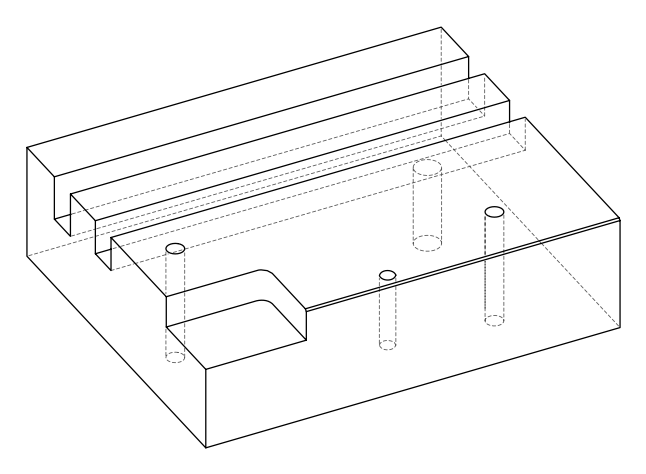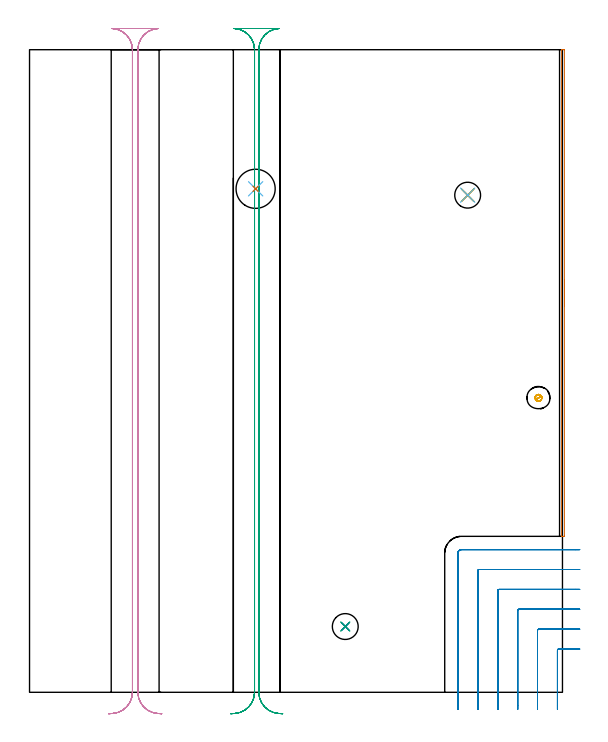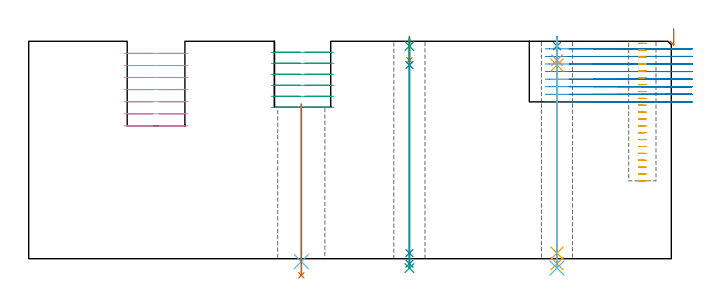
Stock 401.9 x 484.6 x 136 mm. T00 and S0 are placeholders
(PLAN: 15 operations, 12 tool changes, 52.3 min)
(1 AREA_MILL | FG_CHAMFER_SURFACE | UGT0205_001 | 3.09 min | 888 mm3)
(2 MILL_CORNER_NOTCH_RECTANGULAR | CORNER_NOTCH_RECTANGULAR | UGT0201_094 | Follow Part, ap 5, ae 75% | 14.5 min | 394505 mm3)
(3 MILL_RECTANGULAR_SLOT | SLOT_RECTANGULAR | UGT0201_004 | Follow Part, ap 8, ae 75% | 13.38 min | 704954 mm3)
(4 MILL_RECTANGULAR_SLOT_1 | SLOT_RECTANGULAR_1 | UGT0201_004 | Follow Part, ap 8, ae 75% | 15.62 min | 925147 mm3)
(5 MILL_BLIND_HOLE_FROM_SOLID_MATERIAL | STEP1POCKET | NXT0201_011 | Spiral | 2.22 min | 19987 mm3)
(6 INDEXABLE_INSERT_DRILL_THROUGH_HOLE_FROM_SOLID | STEP1HOLE | NXT0302_009 | 0.4 min | 26716 mm3)
(7 DRILL_TO_ENLARGE_THROUGH_HOLE | STEP1HOLE | UGT0301_394 | 0.44 min | 37855 mm3)
(8 SPOT_DRILL | STEP1HOLE_1 | NXT0321_9005460120000 | 0.05 min | 193 mm3)
(9 SPOT_DRILL_1 | STEP1HOLE_2 | NXT0321_9005460120000 | 0.05 min | 191 mm3)
(10 DRILL_BLIND_HOLE_INTO_CENTER | STEP1HOLE_1 | UGT0301_198 | 0.06 min | 365 mm3)
(11 GUN_DRILL_THROUGH_HOLE | STEP1HOLE_1 | UGT0307_003 | 0.65 min | 4911 mm3)
(12 SPADE_DRILL_TO_ENLARGE_THROUGH_HOLE | STEP1HOLE_1 | UGT0306_010 | 0.58 min | 35073 mm3)
(13 DRILL_BLIND_HOLE_INTO_CENTER_1 | STEP1HOLE_2 | UGT0301_198 | 0.06 min | 366 mm3)
(14 GUN_DRILL_THROUGH_HOLE_1 | STEP1HOLE_2 | UGT0307_003 | 0.65 min | 4806 mm3)
(15 SPADE_DRILL_TO_ENLARGE_THROUGH_HOLE_1 | STEP1HOLE_2 | UGT0306_010 | 0.58 min | 35197 mm3)
(TOOL UGT0205_001 | Chamfer Mill 20 x 3 x 45 deg. | D20 FL50 Z2)
(TOOL UGT0201_094 | End mill 20 mm | D20 FL38 Z4)
(TOOL UGT0201_004 | End Mill 32 mm | D32 FL53 Z6)
(TOOL NXT0201_011 | ENDMILL 12mm [2P460-1200-NA 1630] | D12 FL38 Z6)
(TOOL NXT0302_009 | Index. Insert Drill 19mm [880-D1900L25-05] | D19 PA176 FL95 Z2)
(TOOL UGT0301_394 | Twist Drill 29.5 mm | D29.5 PA118 FL165 Z2)
(TOOL NXT0321_9005460120000 | NC Spot Drill, 142deg, 12mm, Carbide, Uncoated | D12 PA142 FL30 Z2)
(TOOL UGT0301_198 | Twist Drill 7.9 mm | D7.9 PA118 FL73 Z2)
(TOOL UGT0307_003 | Gun Drill 7 mm | D7 PA130 FL24 Z1)
(TOOL UGT0306_010 | Spade Drill 19.5mm | D19.5 PA132 FL10 Z2)
(OP 1 AREA_MILL)
G17 G21 G94 G90
T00 M6
G54
G17 G0 G90 X403.4 Y311.1 S1061 M3
G43 Z146. H0
Z143.8
G94 G1 Y311.062 Z142.928 F250.
Y310.948 Z142.063
Y310.759 Z141.212
Y310.497 Z140.38
Y310.163 Z139.574
Y309.76 Z138.8
Y309.291 Z138.064
Y308.76 Z137.372
Y308.171 Z136.729
Y307.528 Z136.14
Y306.836 Z135.608
Y306.1 Z135.14
Y305.326 Z134.737
Y304.52 Z134.403
Y303.688 Z134.141
Y302.836 Z133.952
Y301.972 Z133.838
Y301.1 Z133.8
Y118.23
X403.399 Y117.904 Z133.801
X403.395 Y117.665 Z133.803
X403.391 Y117.606 Z133.805
X403.166 Y117.6 Z134.03
X402.655 Z134.541
X402.3 Z134.895
X401.392 Z135.808
X401.296 Z135.896
X401.24 Z135.951
X401.203 Y117.609 Z135.988
X401.2 Y117.783 Z136.
Y484.417
X401.203 Y484.59 Z135.988
X401.239 Y484.596 Z135.952
X401.295 Y484.599 Z135.896
X401.392 Y484.6 Z135.808
X401.59 Z135.609
X402.3 Z134.895
X402.655 Z134.541
X403.166 Y484.597 Z134.03
X403.391 Y484.594 Z133.805
X403.395 Y484.535 Z133.803
X403.4 Y484.296 Z133.8
Y301.1
Y300.228 Z133.838
Y299.363 Z133.952
Y298.512 Z134.141
Y297.68 Z134.403
Y296.874 Z134.737
Y296.1 Z135.14
Y295.364 Z135.608
Y294.672 Z136.14
Y294.029 Z136.729
Y293.44 Z137.372
Y292.908 Z138.064
Y292.44 Z138.8
Y292.037 Z139.574
Y291.703 Z140.38
Y291.441 Z141.212
Y291.252 Z142.063
Y291.138 Z142.928
Y291.1 Z143.8
G0 Z146.
M5
M2
(OP 2 MILL_CORNER_NOTCH_RECTANGULAR)
G17 G21 G94 G90
T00 M6
G54
G17 G0 G90 X414.9 Y32.6 S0 M3
G43 Z146. H0
Z131.262
G94 G1 X411.9 F250.
X399.093 F500.
G3 X398.1 Y31.607 R1.
G1 Y-10.
Y-13. F250.
G0 Z146.
X414.9 Y47.6
Z131.262
G1 X411.9
X384.094 F500.
G3 X383.1 Y46.606 R1.
G1 Y-10.
Y-13. F250.
G0 Z146.
X414.9 Y62.6
Z131.262
G1 X411.9
X369.094 F500.
G3 X368.1 Y61.606 R1.
G1 Y-10.
Y-13. F250.
G0 Z146.
X414.9 Y77.6
Z131.262
G1 X411.9
X354.094 F500.
G3 X353.1 Y76.606 R1.
G1 Y-10.
Y-13. F250.
G0 Z146.
X414.9 Y92.6
Z131.262
G1 X411.9
X339.095 F500.
G3 X338.1 Y91.605 R1.
G1 Y-10.
Y-13. F250.
G0 Z146.
X414.9 Y107.6
Z131.262
G1 X411.9
X325.7 F500.
G3 X323.1 Y105. R2.6
G1 Y-10.
Y-13. F250.
G0 Z146.
X414.9 Y32.6
Z126.525
G1 X411.9
X399.093 F500.
G3 X398.1 Y31.607 R1.
G1 Y-10.
Y-13. F250.
G0 Z146.
X414.9 Y47.6
Z126.525
G1 X411.9
X384.094 F500.
G3 X383.1 Y46.606 R1.
G1 Y-10.
Y-13. F250.
G0 Z146.
X414.9 Y62.6
Z126.525
G1 X411.9
X369.094 F500.
G3 X368.1 Y61.606 R1.
G1 Y-10.
Y-13. F250.
G0 Z146.
X414.9 Y77.6
Z126.525
G1 X411.9
X354.094 F500.
G3 X353.1 Y76.606 R1.
G1 Y-10.
Y-13. F250.
G0 Z146.
X414.9 Y92.6
Z126.525
G1 X411.9
X339.095 F500.
G3 X338.1 Y91.605 R1.
G1 Y-10.
Y-13. F250.
G0 Z146.
X414.9 Y107.6
Z126.525
G1 X411.9
X325.7 F500.
G3 X323.1 Y105. R2.6
G1 Y-10.
Y-13. F250.
G0 Z146.
X414.9 Y32.6
Z121.787
G1 X411.9
X399.093 F500.
G3 X398.1 Y31.607 R1.
G1 Y-10.
Y-13. F250.
G0 Z146.
X414.9 Y47.6
Z121.787
G1 X411.9
X384.094 F500.
G3 X383.1 Y46.606 R1.
G1 Y-10.
Y-13. F250.
G0 Z146.
X414.9 Y62.6
Z121.787
G1 X411.9
X369.094 F500.
G3 X368.1 Y61.606 R1.
G1 Y-10.
Y-13. F250.
G0 Z146.
X414.9 Y77.6
Z121.787
G1 X411.9
X354.094 F500.
G3 X353.1 Y76.606 R1.
G1 Y-10.
Y-13. F250.
G0 Z146.
X414.9 Y92.6
Z121.787
G1 X411.9
X339.095 F500.
G3 X338.1 Y91.605 R1.
G1 Y-10.
Y-13. F250.
G0 Z146.
X414.9 Y107.6
Z121.787
G1 X411.9
X325.7 F500.
G3 X323.1 Y105. R2.6
G1 Y-10.
Y-13. F250.
G0 Z146.
X414.9 Y32.6
Z117.05
G1 X411.9
X399.093 F500.
G3 X398.1 Y31.607 R1.
G1 Y-10.
Y-13. F250.
G0 Z146.
X414.9 Y47.6
Z117.05
G1 X411.9
X384.094 F500.
G3 X383.1 Y46.606 R1.
G1 Y-10.
Y-13. F250.
G0 Z146.
X414.9 Y62.6
Z117.05
G1 X411.9
X369.094 F500.
G3 X368.1 Y61.606 R1.
G1 Y-10.
Y-13. F250.
G0 Z146.
X414.9 Y77.6
Z117.05
G1 X411.9
X354.094 F500.
G3 X353.1 Y76.606 R1.
G1 Y-10.
Y-13. F250.
G0 Z146.
X414.9 Y92.6
Z117.05
G1 X411.9
X339.095 F500.
G3 X338.1 Y91.605 R1.
G1 Y-10.
Y-13. F250.
G0 Z146.
X414.9 Y107.6
Z117.05
G1 X411.9
X325.7 F500.
G3 X323.1 Y105. R2.6
G1 Y-10.
Y-13. F250.
G0 Z146.
X414.9 Y32.6
Z112.312
G1 X411.9
X399.093 F500.
G3 X398.1 Y31.607 R1.
G1 Y-10.
Y-13. F250.
G0 Z146.
X414.9 Y47.6
Z112.312
G1 X411.9
X384.094 F500.
G3 X383.1 Y46.606 R1.
G1 Y-10.
Y-13. F250.
G0 Z146.
X414.9 Y62.6
Z112.312
G1 X411.9
X369.094 F500.
G3 X368.1 Y61.606 R1.
G1 Y-10.
Y-13. F250.
G0 Z146.
X414.9 Y77.6
Z112.312
G1 X411.9
X354.094 F500.
G3 X353.1 Y76.606 R1.
G1 Y-10.
Y-13. F250.
G0 Z146.
X414.9 Y92.6
Z112.312
G1 X411.9
X339.095 F500.
G3 X338.1 Y91.605 R1.
G1 Y-10.
Y-13. F250.
G0 Z146.
X414.9 Y107.6
Z112.312
G1 X411.9
X325.7 F500.
G3 X323.1 Y105. R2.6
G1 Y-10.
Y-13. F250.
G0 Z146.
X414.9 Y32.6
Z107.575
G1 X411.9
X399.093 F500.
G3 X398.1 Y31.607 R1.
G1 Y-10.
Y-13. F250.
G0 Z146.
X414.9 Y47.6
Z107.575
G1 X411.9
X384.094 F500.
G3 X383.1 Y46.606 R1.
G1 Y-10.
Y-13. F250.
G0 Z146.
X414.9 Y62.6
Z107.575
G1 X411.9
X369.094 F500.
G3 X368.1 Y61.606 R1.
G1 Y-10.
Y-13. F250.
G0 Z146.
X414.9 Y77.6
Z107.575
G1 X411.9
X354.094 F500.
G3 X353.1 Y76.606 R1.
G1 Y-10.
Y-13. F250.
G0 Z146.
X414.9 Y92.6
Z107.575
G1 X411.9
X339.095 F500.
G3 X338.1 Y91.605 R1.
G1 Y-10.
Y-13. F250.
G0 Z146.
X414.9 Y107.6
Z107.575
G1 X411.9
X325.7 F500.
G3 X323.1 Y105. R2.6
G1 Y-10.
Y-13. F250.
G0 Z146.
X414.9 Y32.6
Z102.837
G1 X411.9
X399.093 F500.
G3 X398.1 Y31.607 R1.
G1 Y-10.
Y-13. F250.
G0 Z146.
X414.9 Y47.6
Z102.837
G1 X411.9
X384.094 F500.
G3 X383.1 Y46.606 R1.
G1 Y-10.
Y-13. F250.
G0 Z146.
X414.9 Y62.6
Z102.837
G1 X411.9
X369.094 F500.
G3 X368.1 Y61.606 R1.
G1 Y-10.
Y-13. F250.
G0 Z146.
X414.9 Y77.6
Z102.837
G1 X411.9
X354.094 F500.
G3 X353.1 Y76.606 R1.
G1 Y-10.
Y-13. F250.
G0 Z146.
X414.9 Y92.6
Z102.837
G1 X411.9
X339.095 F500.
G3 X338.1 Y91.605 R1.
G1 Y-10.
Y-13. F250.
G0 Z146.
X414.9 Y107.6
Z102.837
G1 X411.9
X325.7 F500.
G3 X323.1 Y105. R2.6
G1 Y-10.
Y-13. F250.
G0 Z146.
X414.9 Y32.6
Z98.1
G1 X411.9
X399.093 F500.
G3 X398.1 Y31.607 R1.
G1 Y-10.
Y-13. F250.
G0 Z146.
X414.9 Y47.6
Z98.1
G1 X411.9
X384.094 F500.
G3 X383.1 Y46.606 R1.
G1 Y-10.
Y-13. F250.
G0 Z146.
X414.9 Y62.6
Z98.1
G1 X411.9
X369.094 F500.
G3 X368.1 Y61.606 R1.
G1 Y-10.
Y-13. F250.
G0 Z146.
X414.9 Y77.6
Z98.1
G1 X411.9
X354.094 F500.
G3 X353.1 Y76.606 R1.
G1 Y-10.
Y-13. F250.
G0 Z146.
X414.9 Y92.6
Z98.1
G1 X411.9
X339.095 F500.
G3 X338.1 Y91.605 R1.
G1 Y-10.
Y-13. F250.
G0 Z146.
X414.9 Y107.6
Z98.1
G1 X411.9
X325.7 F500.
G3 X323.1 Y105. R2.6
G1 Y-10.
Y-13. F250.
G0 Z146.
M5
M2
(OP 3 MILL_RECTANGULAR_SLOT)
G17 G21 G94 G90
T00 M6
G54
G17 G0 G90 X190.915 Y-16.154 S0 M3
G43 Z146. H0
Z129.117
G94 G1 X187.921 Y-15.97 F250.
G2 X172.9 Y0. R16. F500.
G1 Y484.6
G2 X188.334 Y500.59 R16.
G1 Y500.6
X154.266
Y500.59
G2 X169.7 Y484.6 R16.
G1 Y0.
G2 X154.679 Y-15.97 R16.
G1 X151.685 Y-16.154 F250.
G0 X190.915 Z122.233
G1 X187.921 Y-15.97
G2 X172.9 Y0. R16. F500.
G1 Y484.6
G2 X188.334 Y500.59 R16.
G1 Y500.6
X154.266
Y500.59
G2 X169.7 Y484.6 R16.
G1 Y0.
G2 X154.679 Y-15.97 R16.
G1 X151.685 Y-16.154 F250.
G0 X190.915 Z115.35
G1 X187.921 Y-15.97
G2 X172.9 Y0. R16. F500.
G1 Y484.6
G2 X188.334 Y500.59 R16.
G1 Y500.6
X154.266
Y500.59
G2 X169.7 Y484.6 R16.
G1 Y0.
G2 X154.679 Y-15.97 R16.
G1 X151.685 Y-16.154 F250.
G0 X190.915 Z108.467
G1 X187.921 Y-15.97
G2 X172.9 Y0. R16. F500.
G1 Y484.6
G2 X188.334 Y500.59 R16.
G1 Y500.6
X154.266
Y500.59
G2 X169.7 Y484.6 R16.
G1 Y0.
G2 X154.679 Y-15.97 R16.
G1 X151.685 Y-16.154 F250.
G0 X190.915 Z101.583
G1 X187.921 Y-15.97
G2 X172.9 Y0. R16. F500.
G1 Y484.6
G2 X188.334 Y500.59 R16.
G1 Y500.6
X154.266
Y500.59
G2 X169.7 Y484.6 R16.
G1 Y0.
G2 X154.679 Y-15.97 R16.
G1 X151.685 Y-16.154 F250.
G0 X190.915 Z94.7
G1 X187.921 Y-15.97
G2 X172.9 Y0. R16. F500.
G1 Y484.6
G2 X188.334 Y500.59 R16.
G1 Y500.6
X154.266
Y500.59
G2 X169.7 Y484.6 R16.
G1 Y0.
G2 X154.679 Y-15.97 R16.
G1 X151.685 Y-16.154 F250.
G0 Z146.
M5
M2
(OP 4 MILL_RECTANGULAR_SLOT_1)
G17 G21 G94 G90
T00 M6
G54
G17 G0 G90 X99.715 Y-16.154 S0 M3
G43 Z146. H0
Z128.443
G94 G1 X96.721 Y-15.97 F250.
G2 X81.7 Y0. R16. F500.
G1 Y484.6
G2 X97.134 Y500.59 R16.
G1 Y500.6
X62.166
Y500.59
G2 X77.6 Y484.6 R16.
G1 Y0.
G2 X62.579 Y-15.97 R16.
G1 X59.585 Y-16.154 F250.
G0 X99.715 Z120.886
G1 X96.721 Y-15.97
G2 X81.7 Y0. R16. F500.
G1 Y484.6
G2 X97.134 Y500.59 R16.
G1 Y500.6
X62.166
Y500.59
G2 X77.6 Y484.6 R16.
G1 Y0.
G2 X62.579 Y-15.97 R16.
G1 X59.585 Y-16.154 F250.
G0 X99.715 Z113.329
G1 X96.721 Y-15.97
G2 X81.7 Y0. R16. F500.
G1 Y484.6
G2 X97.134 Y500.59 R16.
G1 Y500.6
X62.166
Y500.59
G2 X77.6 Y484.6 R16.
G1 Y0.
G2 X62.579 Y-15.97 R16.
G1 X59.585 Y-16.154 F250.
G0 X99.715 Z105.771
G1 X96.721 Y-15.97
G2 X81.7 Y0. R16. F500.
G1 Y484.6
G2 X97.134 Y500.59 R16.
G1 Y500.6
X62.166
Y500.59
G2 X77.6 Y484.6 R16.
G1 Y0.
G2 X62.579 Y-15.97 R16.
G1 X59.585 Y-16.154 F250.
G0 X99.715 Z98.214
G1 X96.721 Y-15.97
G2 X81.7 Y0. R16. F500.
G1 Y484.6
G2 X97.134 Y500.59 R16.
G1 Y500.6
X62.166
Y500.59
G2 X77.6 Y484.6 R16.
G1 Y0.
G2 X62.579 Y-15.97 R16.
G1 X59.585 Y-16.154 F250.
G0 X99.715 Z90.657
G1 X96.721 Y-15.97
G2 X81.7 Y0. R16. F500.
G1 Y484.6
G2 X97.134 Y500.59 R16.
G1 Y500.6
X62.166
Y500.59
G2 X77.6 Y484.6 R16.
G1 Y0.
G2 X62.579 Y-15.97 R16.
G1 X59.585 Y-16.154 F250.
G0 X99.715 Z83.1
G1 X96.721 Y-15.97
G2 X81.7 Y0. R16. F500.
G1 Y484.6
G2 X97.134 Y500.59 R16.
G1 Y500.6
X62.166
Y500.59
G2 X77.6 Y484.6 R16.
G1 Y0.
G2 X62.579 Y-15.97 R16.
G1 X59.585 Y-16.154 F250.
G0 Z146.
M5
M2
(OP 5 MILL_BLIND_HOLE_FROM_SOLID_MATERIAL)
G17 G21 G94 G90
T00 M6
G54
G17 G0 G90 X383.8 Y222.1 S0 M3
G43 Z146. H1
Z134.7
G94 G3 X384.294 Y224.156 R1.087 F250.
X381.528 Y223.258 R2.056
X382.642 Y219.828 R2.55
X381.528 Y223.258 R-2.55
X382.085 Y221.543 R1.275
X383.8 Y222.1 R1.275
G0 Z130.4
G3 X384.294 Y224.156 R1.087
X381.528 Y223.258 R2.056
X382.642 Y219.828 R2.55
X381.528 Y223.258 R-2.55
X382.085 Y221.543 R1.275
X383.8 Y222.1 R1.275
G0 Z126.1
G3 X384.294 Y224.156 R1.087
X381.528 Y223.258 R2.056
X382.642 Y219.828 R2.55
X381.528 Y223.258 R-2.55
X382.085 Y221.543 R1.275
X383.8 Y222.1 R1.275
G0 Z121.8
G3 X384.294 Y224.156 R1.087
X381.528 Y223.258 R2.056
X382.642 Y219.828 R2.55
X381.528 Y223.258 R-2.55
X382.085 Y221.543 R1.275
X383.8 Y222.1 R1.275
G0 Z117.5
G3 X384.294 Y224.156 R1.087
X381.528 Y223.258 R2.056
X382.642 Y219.828 R2.55
X381.528 Y223.258 R-2.55
X382.085 Y221.543 R1.275
X383.8 Y222.1 R1.275
G0 Z113.2
G3 X384.294 Y224.156 R1.087
X381.528 Y223.258 R2.056
X382.642 Y219.828 R2.55
X381.528 Y223.258 R-2.55
X382.085 Y221.543 R1.275
X383.8 Y222.1 R1.275
G0 Z108.9
G3 X384.294 Y224.156 R1.087
X381.528 Y223.258 R2.056
X382.642 Y219.828 R2.55
X381.528 Y223.258 R-2.55
X382.085 Y221.543 R1.275
X383.8 Y222.1 R1.275
G0 Z104.6
G3 X384.294 Y224.156 R1.087
X381.528 Y223.258 R2.056
X382.642 Y219.828 R2.55
X381.528 Y223.258 R-2.55
X382.085 Y221.543 R1.275
X383.8 Y222.1 R1.275
G0 Z100.3
G3 X384.294 Y224.156 R1.087
X381.528 Y223.258 R2.056
X382.642 Y219.828 R2.55
X381.528 Y223.258 R-2.55
X382.085 Y221.543 R1.275
X383.8 Y222.1 R1.275
G0 Z96.
G3 X384.294 Y224.156 R1.087
X381.528 Y223.258 R2.056
X382.642 Y219.828 R2.55
X381.528 Y223.258 R-2.55
X382.085 Y221.543 R1.275
X383.8 Y222.1 R1.275
G0 Z91.7
G3 X384.294 Y224.156 R1.087
X381.528 Y223.258 R2.056
X382.642 Y219.828 R2.55
X381.528 Y223.258 R-2.55
X382.085 Y221.543 R1.275
X383.8 Y222.1 R1.275
G0 Z87.4
G3 X384.294 Y224.156 R1.087
X381.528 Y223.258 R2.056
X382.642 Y219.828 R2.55
X381.528 Y223.258 R-2.55
X382.085 Y221.543 R1.275
X383.8 Y222.1 R1.275
G0 Z83.1
G3 X384.294 Y224.156 R1.087
X381.528 Y223.258 R2.056
X382.642 Y219.828 R2.55
X381.528 Y223.258 R-2.55
X382.085 Y221.543 R1.275
X383.8 Y222.1 R1.275
G0 Z78.8
G3 X384.294 Y224.156 R1.087
X381.528 Y223.258 R2.056
X382.642 Y219.828 R2.55
X381.528 Y223.258 R-2.55
X382.085 Y221.543 R1.275
X383.8 Y222.1 R1.275
G0 Z74.5
G3 X384.294 Y224.156 R1.087
X381.528 Y223.258 R2.056
X382.642 Y219.828 R2.55
X381.528 Y223.258 R-2.55
X382.085 Y221.543 R1.275
X383.8 Y222.1 R1.275
G0 Z70.2
G3 X384.294 Y224.156 R1.087
X381.528 Y223.258 R2.056
X382.642 Y219.828 R2.55
X381.528 Y223.258 R-2.55
X382.085 Y221.543 R1.275
X383.8 Y222.1 R1.275
G0 Z65.9
G3 X384.294 Y224.156 R1.087
X381.528 Y223.258 R2.056
X382.642 Y219.828 R2.55
X381.528 Y223.258 R-2.55
X382.085 Y221.543 R1.275
X383.8 Y222.1 R1.275
G0 Z61.6
G3 X384.294 Y224.156 R1.087
X381.528 Y223.258 R2.056
X382.642 Y219.828 R2.55
X381.528 Y223.258 R-2.55
X382.085 Y221.543 R1.275
X383.8 Y222.1 R1.275
G0 Z57.3
G3 X384.294 Y224.156 R1.087
X381.528 Y223.258 R2.056
X382.642 Y219.828 R2.55
X381.528 Y223.258 R-2.55
X382.085 Y221.543 R1.275
X383.8 Y222.1 R1.275
G0 Z53.
G3 X384.294 Y224.156 R1.087
X381.528 Y223.258 R2.056
X382.642 Y219.828 R2.55
X381.528 Y223.258 R-2.55
X382.085 Y221.543 R1.275
X383.8 Y222.1 R1.275
G0 Z48.7
G3 X384.294 Y224.156 R1.087
X381.528 Y223.258 R2.056
X382.642 Y219.828 R2.55
X381.528 Y223.258 R-2.55
X382.085 Y221.543 R1.275
X383.8 Y222.1 R1.275
G0 Z146.
M5
M2
(OP 6 INDEXABLE_INSERT_DRILL_THROUGH_HOLE_FROM_SOLID)
G17 G21 G94 G90
T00 M6
G54
G17 G0 G90 X170.5 Y379.7 S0 M3
G43 Z146. H1
G94 G81 G98 Z-1.832 F250. R96.7
G80
M5
M2
(OP 7 DRILL_TO_ENLARGE_THROUGH_HOLE)
G17 G21 G94 G90
T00 M6
G54
G17 G0 G90 X170.5 Y379.7 S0 M3
G43 Z146. H0
G94 G73 G98 Z-10.363 F250. Q26.266 R96.7
G80
M5
M2
(OP 8 SPOT_DRILL)
G17 G21 G94 G90
T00 M6
G54
G17 G0 G90 X330.4 Y374.9 S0 M3
G43 Z146. H0
G94 G81 G98 Z133. F250. R139.
G80
M5
M2
(OP 9 SPOT_DRILL_1)
G17 G21 G94 G90
T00 M6
G54
G17 G0 G90 X238.1 Y49.6 S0 M3
G43 Z146. H0
G94 G81 G98 Z133. F250. R139.
G80
M5
M2
(OP 10 DRILL_BLIND_HOLE_INTO_CENTER)
G17 G21 G94 G90
T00 M6
G54
G17 G0 G90 X330.4 Y374.9 S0 M3
G43 Z146. H0
G94 G81 G98 Z124.15 F250. R138.
G80
M5
M2
(OP 11 GUN_DRILL_THROUGH_HOLE)
G17 G21 G94 G90
T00 M6
G54
G17 G0 G90 X330.4 Y374.9 M8
G43 Z146. H0
Z136.491
S716 M3
G94 G1 Z121.121 F125. M26
G4 X.084
Z3.5 F250.
G4 X.084
Z-3.132 F125.
G4 X.084
M5
M9
G0 Z136.491
Z146.
M2
(OP 12 SPADE_DRILL_TO_ENLARGE_THROUGH_HOLE)
G17 G21 G94 G90
T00 M6
G54
G17 G0 G90 X330.4 Y374.9 S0 M3
G43 Z146. H0
G94 G73 G98 Z-5.841 F250. Q17.73 R138.
G80
M5
M2
(OP 13 DRILL_BLIND_HOLE_INTO_CENTER_1)
G17 G21 G94 G90
T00 M6
G54
G17 G0 G90 X238.1 Y49.6 S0 M3
G43 Z146. H0
G94 G81 G98 Z124.15 F250. R138.
G80
M5
M2
(OP 14 GUN_DRILL_THROUGH_HOLE_1)
G17 G21 G94 G90
T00 M6
G54
G17 G0 G90 X238.1 Y49.6 M8
G43 Z146. H0
Z136.596
S716 M3
G94 G1 Z121.121 F125. M26
G4 X.084
Z3.5 F250.
G4 X.084
Z-3.132 F125.
G4 X.084
M5
M9
G0 Z136.596
Z146.
M2
(OP 15 SPADE_DRILL_TO_ENLARGE_THROUGH_HOLE_1)
G17 G21 G94 G90
T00 M6
G54
G17 G0 G90 X238.1 Y49.6 S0 M3
G43 Z146. H0
G94 G73 G98 Z-5.841 F250. Q17.73 R138.
G80
M5
M2
